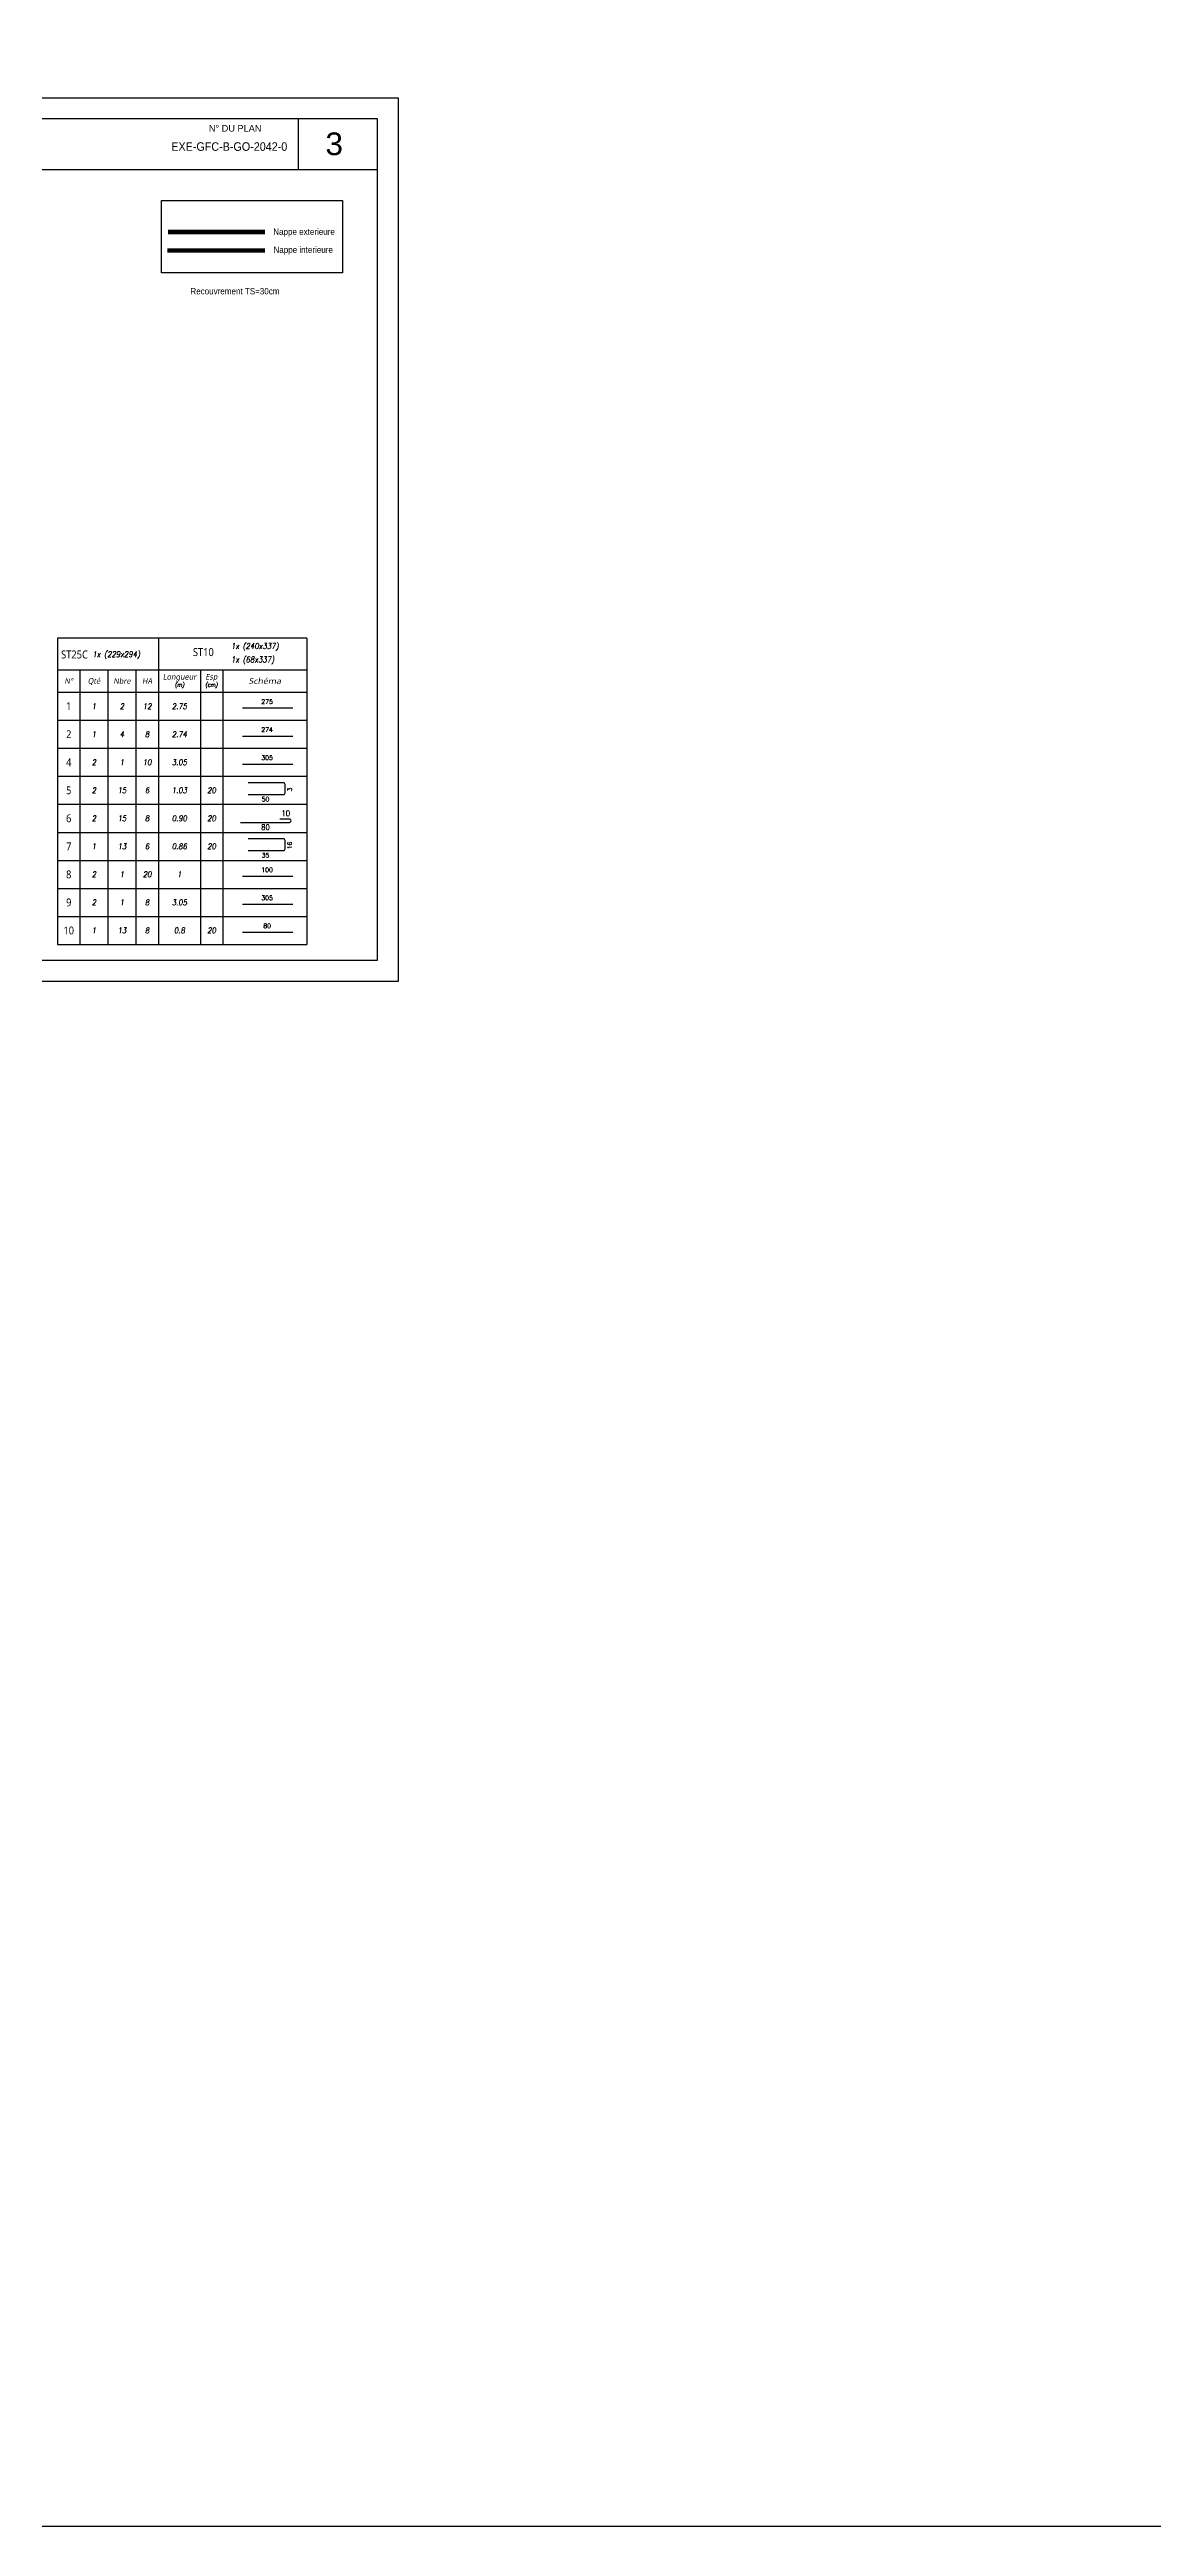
# Model space of a CAD drawing. Header units: millimetres. Extents: x -21776 to 63757, y -7870 to 8483.
# Drawn here: x 51951 to 52937, y -6687 to -4478 of the extents above; entities that cross this region are included whole.
import ezdxf
from ezdxf.enums import TextEntityAlignment as Align

# ---------------------------------------------------------------- set-up
doc = ezdxf.new("R2010")
doc.units = ezdxf.units.MM
doc.linetypes.add('CACHE', pattern=[9.525, 6.35, -3.175])
for name, color, linetype in [('GO-CARTOUCHE', 7, 'Continuous'), ('GO-COTATION', 1, 'Continuous'), ('GO-FER-HA', 140, 'Continuous'), ('GO-TEXTE', 9, 'Continuous'), ('GO-TEXTE-FER', 3, 'Continuous'), ('STR_TS', 22, 'Continuous'), ('STR_VOI-POT', 6, 'Continuous')]:
    doc.layers.add(name, color=color, linetype=linetype)
doc.styles.add('Tableau', font='romans.shx', dxfattribs={"width": 0.9, "oblique": 10})
doc.styles.add('Tableau2', font='trebuc.TTF', dxfattribs={"width": 0.9, "oblique": 10})
doc.styles.add('TEXTE', font='romans.shx')
doc.styles.add('TEXTEBA', font='ARIAL.TTF')

# ---------------------------------------------------------------- blocks, each defined once
blk = doc.blocks.new('Désignation')
at = {"layer": 'GO-TEXTE-FER'}
for p, q in [((0, 0.8), (8.9, 0.8)), ((0, 0.8), (0, 0)), ((0, 0), (8.9, 0)), ((0.8, 0.8), (0.8, 0)), ((1.8, 0.8), (1.8, 0)), ((2.8, 0.8), (2.8, 0)), ((3.6, 0.8), (3.6, 0)), ((5.1, 0.8), (5.1, 0)), ((5.9, 0.8), (5.9, 0)), ((8.9, 0.8), (8.9, 0))]:
    blk.add_line(p, q, dxfattribs=at)
at = {"layer": 'GO-TEXTE-FER', "style": 'Tableau2', "oblique": 10}
for s, p in [('N°', (0.4, 0.4)), ('Qté', (1.3, 0.4)), ('Nbre', (2.3, 0.4)), ('HA', (3.2, 0.4)), ('Longueur', (4.356, 0.55)), ('Esp', (5.494, 0.55))]:
    blk.add_text(s, height=0.2, dxfattribs=at).set_placement(p, align=Align.MIDDLE_CENTER)
at = {"layer": 'GO-TEXTE-FER', "color": 7, "style": 'Tableau', "oblique": 10, "width": 0.9}
for s, p in [('(m)', (4.356, 0.265)), ('(cm)', (5.494, 0.265))]:
    blk.add_text(s, height=0.15, dxfattribs=at).set_placement(p, align=Align.MIDDLE_CENTER)
at = {"layer": 'GO-TEXTE-FER', "style": 'Tableau2', "oblique": 10, "width": 1.2}
blk.add_text('Schéma', height=0.2, dxfattribs=at).set_placement((7.4, 0.4), align=Align.MIDDLE_CENTER)
blk = doc.blocks.new('Barre libre')
at = {"layer": 'GO-TEXTE-FER'}
for p, q in [((0, 0), (0, -1)), ((0, 0), (8.9, 0)), ((0.8, 0), (0.8, -1)), ((1.8, 0), (1.8, -1)), ((2.8, 0), (2.8, -1)), ((3.6, 0), (3.6, -1)), ((5.1, 0), (5.1, -1)), ((5.9, 0), (5.9, -1)), ((8.9, 0), (8.9, -1)), ((0, -1), (8.9, -1))]:
    blk.add_line(p, q, dxfattribs=at)
at = {"layer": 'GO-TEXTE-FER', "color": 1}
blk.add_line((6.603, -0.563), (8.394, -0.563), dxfattribs=at)
at = {"layer": 'GO-TEXTE-FER', "style": 'Tableau2', "width": 0.9}
blk.add_attdef('NUMERO', text='', height=0.28, dxfattribs=at).set_placement((0.4, -0.5), align=Align.MIDDLE_CENTER)
at = {"layer": 'GO-TEXTE-FER', "style": 'Tableau', "oblique": 10, "width": 0.9}
for tag, p in [('QUANTITE', (1.3, -0.5)), ('NOMBRE', (2.3, -0.5)), ('NUANCE', (3.2, -0.5)), ('LONGUEUR', (4.35, -0.5)), ('ESPACEMENTS', (5.5, -0.5))]:
    blk.add_attdef(tag, text='', height=0.2, dxfattribs=at).set_placement(p, align=Align.MIDDLE_CENTER)
at = {"layer": 'GO-TEXTE-FER', "color": 1, "style": 'Tableau'}
blk.add_attdef('Longueur', text='', height=0.16, dxfattribs=at).set_placement((7.481, -0.336), align=Align.MIDDLE_CENTER)
blk = doc.blocks.new('U')
at = {"layer": 'GO-TEXTE-FER'}
for p, q in [((0, 0), (0, -1)), ((0, 0), (8.9, 0)), ((0.8, 0), (0.8, -1)), ((1.8, 0), (1.8, -1)), ((2.8, 0), (2.8, -1)), ((3.6, 0), (3.6, -1)), ((5.1, 0), (5.1, -1)), ((5.9, 0), (5.9, -1)), ((8.9, 0), (8.9, -1)), ((0, -1), (8.9, -1))]:
    blk.add_line(p, q, dxfattribs=at)
at = {"layer": 'GO-TEXTE-FER', "color": 1}
blk.add_lwpolyline([(6.803, -0.65), (8.063, -0.65, 0.414214), (8.123, -0.59), (8.123, -0.29, 0.414214), (8.063, -0.23), (6.803, -0.23)], format="xyb", dxfattribs=at)
at = {"layer": 'GO-TEXTE-FER', "style": 'Tableau2', "width": 0.9}
blk.add_attdef('NUMERO', text='', height=0.28, dxfattribs=at).set_placement((0.4, -0.5), align=Align.MIDDLE_CENTER)
at = {"layer": 'GO-TEXTE-FER', "style": 'Tableau', "oblique": 10, "width": 0.9}
for tag, p in [('QUANTITE', (1.3, -0.5)), ('NOMBRE', (2.3, -0.5)), ('NUANCE', (3.2, -0.5)), ('LONGUEUR', (4.35, -0.5)), ('ESPACEMENTS', (5.5, -0.5))]:
    blk.add_attdef(tag, text='', height=0.2, dxfattribs=at).set_placement(p, align=Align.MIDDLE_CENTER)
at = {"layer": 'GO-TEXTE-FER', "color": 1, "style": 'Tableau'}
blk.add_attdef('Longueur', text='', height=0.16, dxfattribs=at).set_placement((7.422, -0.819), align=Align.MIDDLE_CENTER)
blk.add_attdef('Largeur', text='', height=0.16, rotation=90, dxfattribs=at).set_placement((8.284, -0.472), align=Align.MIDDLE_CENTER)
blk = doc.blocks.new('Spécial')
at = {"layer": 'GO-TEXTE-FER'}
for p, q in [((0, 0), (0, -1)), ((0, 0), (8.9, 0)), ((0.8, 0), (0.8, -1)), ((1.8, 0), (1.8, -1)), ((2.8, 0), (2.8, -1)), ((3.6, 0), (3.6, -1)), ((5.1, 0), (5.1, -1)), ((5.9, 0), (5.9, -1)), ((8.9, 0), (8.9, -1)), ((0, -1), (8.9, -1))]:
    blk.add_line(p, q, dxfattribs=at)
at = {"layer": 'GO-TEXTE-FER', "style": 'Tableau2', "width": 0.9}
blk.add_attdef('NUMERO', text='', height=0.28, dxfattribs=at).set_placement((0.4, -0.5), align=Align.MIDDLE_CENTER)
at = {"layer": 'GO-TEXTE-FER', "style": 'Tableau', "oblique": 10, "width": 0.9}
for tag, p in [('QUANTITE', (1.3, -0.5)), ('NOMBRE', (2.3, -0.5)), ('NUANCE', (3.2, -0.5)), ('LONGUEUR', (4.35, -0.5)), ('ESPACEMENTS', (5.5, -0.5))]:
    blk.add_attdef(tag, text='', height=0.2, dxfattribs=at).set_placement(p, align=Align.MIDDLE_CENTER)

msp = doc.modelspace()

# ---------------------------------------------------------------- linework, layer by layer
msp.add_lwpolyline([(52051.23771, -4613.01413), (52212.78145, -4613.01413), (52212.78145, -4677.29951), (52051.23771, -4677.29951)], close=True)
at = {"layer": 'GO-CARTOUCHE', "color": 3}
for p, q in [((51958.54492, -5003.27873), (51958.54492, -5031.45374)), ((52048.59675, -5003.27873), (52048.59675, -5031.45374)), ((52181.04492, -5003.27873), (52181.04492, -5031.45374))]:
    msp.add_line(p, q, dxfattribs=at)
at = {"layer": 'GO-CARTOUCHE', "linetype": 'Continuous'}
for points in [[(52262.66472, -5309.04286), (52262.66472, -4521.54286), (51149.02837, -4521.54286), (51149.02837, -5309.04286)], [(52244.10597, -5290.48411), (52244.10597, -4540.10161), (51167.58712, -4540.10161), (51167.58712, -5290.48411)]]:
    msp.add_lwpolyline(points, close=True, dxfattribs=at)
at = {"layer": 'GO-CARTOUCHE', "color": 3}
msp.add_lwpolyline([(52181.04492, -5003.27873), (51958.54492, -5003.27873)], dxfattribs=at)
at = {"layer": 'GO-COTATION'}
msp.add_lwpolyline([(52121.67055, -5167.60798), (52165.48163, -5167.60798, 0.4142135624), (52166.98163, -5166.10798), (52166.98163, -5166.10798, 0.4142135624), (52165.48163, -5164.60798), (52156.98163, -5164.60798)], format="xyb", dxfattribs=at)
at = {"layer": 'GO-TEXTE', "color": 7}
for points in [[(52173.36186, -4540.10161), (52173.36186, -4585.54823)], [(52244.10597, -4585.54823), (51167.58712, -4585.54823)]]:
    msp.add_lwpolyline(points, dxfattribs=at)
at = {"layer": 'STR_TS', "linetype": 'CACHE', "ltscale": 2, "const_width": 4}
msp.add_lwpolyline([(52143.59151, -4641.00853), (52057.03363, -4641.00853)], dxfattribs=at)
at = {"layer": 'STR_TS', "const_width": 4}
msp.add_lwpolyline([(52143.59151, -4657.46349), (52056.47215, -4657.46349)], dxfattribs=at)
at = {"layer": 'STR_VOI-POT'}
msp.add_lwpolyline([(-14626.05801, -2360.94219), (63756.79188, -2360.94219), (63756.79188, -6687.41341), (-14626.05801, -6687.41341)], close=True, dxfattribs=at)

# ---------------------------------------------------------------- block references
at = {"layer": 'GO-FER-HA', "xscale": 25, "yscale": 25, "zscale": 25}
msp.add_blockref('Désignation', (51958.54492, -5051.45374), dxfattribs=at)
at = {"layer": 'GO-TEXTE-FER'}
for name, p, xscale, yscale, zscale, values in [('Barre libre', (51958.54492, -5051.45374), 25, 25, 25, {'NUMERO': '1', 'QUANTITE': '1', 'NOMBRE': '2', 'NUANCE': '12', 'Longueur': '275', 'LONGUEUR': '2.75'}), ('Barre libre', (51958.54492, -5076.45374), 25, 25, 25, {'NUMERO': '2', 'QUANTITE': '1', 'NOMBRE': '4', 'NUANCE': '8', 'Longueur': '274', 'LONGUEUR': '2.74'}), ('Barre libre', (51958.54492, -5101.45374), 25, 25, 25, {'NUMERO': '4', 'QUANTITE': '2', 'NOMBRE': '1', 'NUANCE': '10', 'Longueur': '305', 'LONGUEUR': '3.05'}), ('U', (51958.54492, -5126.45374), 25, 25, 25, {'NUMERO': '5', 'QUANTITE': '2', 'NOMBRE': '15', 'NUANCE': '6', 'Longueur': '50', 'Largeur': '3', 'LONGUEUR': '1.03', 'ESPACEMENTS': '20'}), ('Spécial', (51958.54492, -5151.45374), 24.99585865563859, 24.99585865563859, 24.9958586556, {'NUMERO': '6', 'QUANTITE': '2', 'NOMBRE': '15', 'NUANCE': '8', 'LONGUEUR': '0.90', 'ESPACEMENTS': '20'}), ('U', (51958.54492, -5176.4496), 25, 25, 25, {'NUMERO': '7', 'QUANTITE': '1', 'NOMBRE': '13', 'NUANCE': '6', 'Longueur': '35', 'Largeur': '16', 'LONGUEUR': '0.86', 'ESPACEMENTS': '20'}), ('Barre libre', (51958.54492, -5201.4496), 25, 25, 25, {'NUMERO': '8', 'QUANTITE': '2', 'NOMBRE': '1', 'NUANCE': '20', 'Longueur': '100', 'LONGUEUR': '1'}), ('Barre libre', (51958.54492, -5226.4496), 25, 25, 25, {'NUMERO': '9', 'QUANTITE': '2', 'NOMBRE': '1', 'NUANCE': '8', 'Longueur': '305', 'LONGUEUR': '3.05'}), ('Barre libre', (51958.54492, -5251.4496), 25, 25, 25, {'NUMERO': '10', 'QUANTITE': '1', 'NOMBRE': '13', 'NUANCE': '8', 'Longueur': '80', 'LONGUEUR': '0.8', 'ESPACEMENTS': '20'})]:
    msp.add_blockref(name, p, dxfattribs=dict(at, xscale=xscale, yscale=yscale, zscale=zscale)).add_auto_attribs(values)

# ---------------------------------------------------------------- texts
at = {"layer": 'GO-CARTOUCHE', "color": 2, "style": 'TEXTEBA', "width": 0.9}
for s, height, p in [('EXE-GFC-B-GO-2042-0', 7.6363636, (52111.80539, -4568.61641)), ('Nappe exterieure', 5.7024, (52178.52918, -4643.5624)), ('Nappe interieure', 5.7024, (52177.76076, -4659.65317)), ('Recouvrement TS=30cm', 5.7024, (52116.86524, -4696.66764))]:
    msp.add_text(s, height=height, dxfattribs=at).set_placement(p, align=Align.CENTER)
at = {"layer": 'GO-CARTOUCHE', "color": 2, "style": 'TEXTEBA'}
msp.add_text('3', height=20.19864, dxfattribs=at).set_placement((52197.58168, -4572.44975))
at = {"layer": 'GO-TEXTE', "style": 'TEXTEBA'}
msp.add_text('N° DU PLAN', height=5.856446, dxfattribs=at).set_placement((52117.02888, -4551.44419), align=Align.CENTER)
at = {"layer": 'GO-TEXTE-FER', "style": 'Tableau', "oblique": 10, "width": 0.9}
for s, p in [('1x (229x294)', (51989.76152, -5020.09465)), ('1x (240x337)', (52113.36411, -5012.82284)), ('1x (68x337)', (52113.36411, -5024.82284))]:
    msp.add_text(s, height=5.0561798, dxfattribs=at).set_placement(p)
at = {"layer": 'GO-TEXTE-FER', "color": 1, "style": 'TEXTE', "width": 0.9}
for s, p in [('80', (52140.24444, -5174.31809)), ('10', (52158.32537, -5162.01462))]:
    msp.add_text(s, height=5, dxfattribs=at).set_placement(p)
at = {"layer": 'GO-TEXTE-FER', "style": 'Tableau2', "width": 0.9}
for tag, p in [('ST25C', (51973.64454, -5017.80365)), ('ST10', (52088.65642, -5015.69101))]:
    msp.add_attdef(tag, text='1', height=7.07865, dxfattribs=at).set_placement(p, align=Align.MIDDLE_CENTER)

doc.saveas('drawing.dxf')
